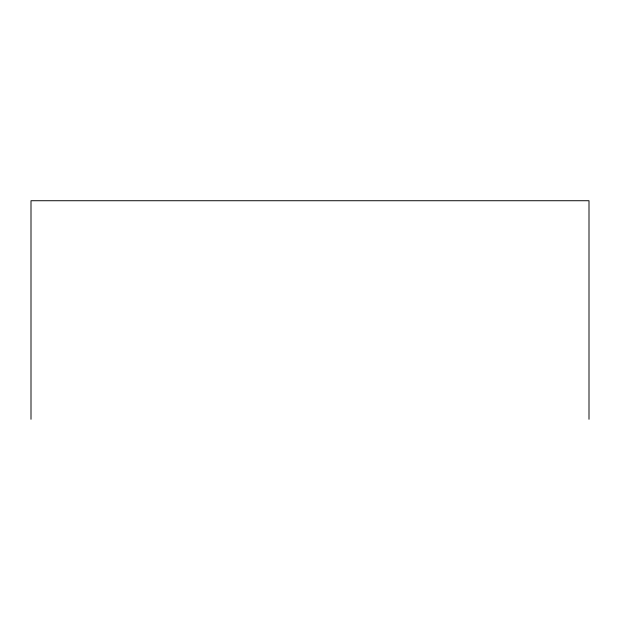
<?xml version="1.0" encoding="UTF-8"?>
<svg xmlns="http://www.w3.org/2000/svg" width="620" height="620" viewBox="0 0 620 620"><rect width="100%" height="100%" fill="white"/><g stroke="black" fill="none" stroke-linecap="round" stroke-linejoin="round"><path stroke-width="0.93" d="M589 419.275L589 200.725L31 200.725L31 419.275"/></g></svg>
